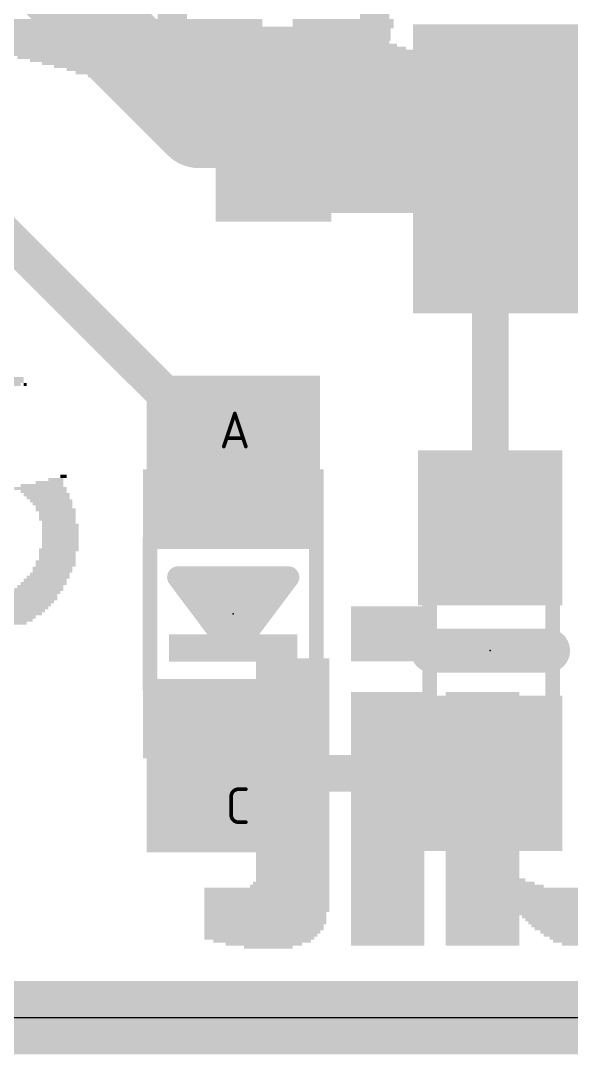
# Model space of a CAD drawing. Extents: x 0 to 53.3, y -0.3 to 28.3.
# Drawn here: x 34.34 to 38.15, y -0.25 to 6.9 of the extents above; entities that cross this region are included whole.
import ezdxf

# ---------------------------------------------------------------- set-up
doc = ezdxf.new("R2010")
doc.units = 0
for name, color, linetype in [('1', 12, 'CONTINUOUS'), ('16', 5, 'CONTINUOUS'), ('20', 4, 'CONTINUOUS'), ('201', 6, 'CONTINUOUS'), ('21', 40, 'CONTINUOUS'), ('23', 4, 'CONTINUOUS'), ('51', 253, 'CONTINUOUS')]:
    doc.layers.add(name, color=color, linetype=linetype)

# ---------------------------------------------------------------- blocks, each defined once
blk = doc.blocks.new('RECT')
blk.add_solid([(-0.5, -0.5), (0.5, -0.5), (-0.5, 0.5), (0.5, 0.5)])

msp = doc.modelspace()

# ---------------------------------------------------------------- linework, layer by layer
at = {"layer": '1'}
for points, const_width in [([(35.814, 3.844), (28.5835, 11.0746)], 0.254), ([(35.576, 6.1849), (33.528, 8.2329)], 0.6096), ([(36.0934, 6.1849), (35.576, 6.1849)], 0.6096), ([(36.4043, 5.874), (36.0934, 6.1849)], 0.6096), ([(37.846, 5.874), (36.4043, 5.874)], 0.6096), ([(38.809, 5.874), (37.846, 5.874)], 0.6096), ([(37.592, 5.62), (37.846, 5.874)], 0.254), ([(37.592, 3.39), (37.592, 5.62)], 0.254), ([(35.868, 1.69), (35.814, 1.744)], 0.254), ([(37.592, 1.69), (35.868, 1.69)], 0.254), ([(51.562, 0), (0.254, 0)], 0.508)]:
    msp.add_lwpolyline(points, dxfattribs=dict(at, const_width=const_width))
for points, const_width in [([(35.576, 6.3373, 1), (35.576, 6.0325)], 0.3048), ([(35.4682, 6.0771, 1), (35.6838, 6.2927)], 0.3048), ([(36.2012, 6.2927, 1), (35.9856, 6.0771)], 0.3048), ([(36.0934, 6.0325, 1), (36.0934, 6.3373)], 0.3048), ([(36.4043, 6.0264, 1), (36.4043, 5.7216)], 0.3048), ([(37.846, 6.0264, 1), (37.846, 5.7216)], 0.3048), ([(37.846, 5.7216, 1), (37.846, 6.0264)], 0.3048), ([(36.2965, 5.7662, 1), (36.5121, 5.9818)], 0.3048), ([(37.8909, 5.8291, 1), (37.8011, 5.9189)], 0.127), ([(37.6555, 5.62, 1), (37.5285, 5.62)], 0.127), ([(37.5471, 5.6649, 1), (37.6369, 5.5751)], 0.127), ([(35.7691, 3.7991, 1), (35.8589, 3.8889)], 0.127), ([(37.5285, 3.39, 1), (37.6555, 3.39)], 0.127), ([(35.8589, 1.7889, 1), (35.7691, 1.6991)], 0.127), ([(35.868, 1.7535, 1), (35.868, 1.6265)], 0.127), ([(35.8231, 1.6451, 1), (35.9129, 1.7349)], 0.127), ([(37.592, 1.6265, 1), (37.592, 1.7535)], 0.127)]:
    msp.add_lwpolyline(points, format="xyb", dxfattribs=dict(at, const_width=const_width))
at = {"layer": '16', "const_width": 0.508}
msp.add_lwpolyline([(51.562, 0), (0.254, 0)], dxfattribs=at)
at = {"layer": '20'}
msp.add_line((3.2, 0), (48.6, 0), dxfattribs=at)
at = {"layer": '21'}
for points, const_width in [([(35.3934, 6.4549), (35.3934, 8.4549)], 0.2032), ([(36.7934, 8.4549), (36.7934, 6.4549)], 0.2032), ([(36.195, 3.048), (35.433, 3.048)], 0.1524), ([(35.433, 3.048), (35.814, 2.54)], 0.1524), ([(35.814, 2.54), (36.195, 3.048)], 0.1524), ([(35.5473, 2.8956), (36.0807, 2.8956)], 0.1524), ([(35.6616, 2.7432), (35.9664, 2.7432)], 0.1524), ([(35.7759, 2.5908), (35.8521, 2.5908)], 0.1524), ([(37.992, 2.54), (37.192, 2.54)], 0.3048)]:
    msp.add_lwpolyline(points, dxfattribs=dict(at, const_width=const_width))
for points, const_width in [([(35.3426, 6.4549, 1), (35.4442, 6.4549)], 0.1016), ([(36.7426, 6.4549, 1), (36.8442, 6.4549)], 0.1016), ([(35.433, 3.0861, 1), (35.433, 3.0099)], 0.0762), ([(35.4635, 3.0709, 1), (35.4025, 3.0251)], 0.0762), ([(36.2255, 3.0251, 1), (36.1645, 3.0709)], 0.0762), ([(36.195, 3.0099, 1), (36.195, 3.0861)], 0.0762), ([(35.5473, 2.9337, 1), (35.5473, 2.8575)], 0.0762), ([(36.0807, 2.8575, 1), (36.0807, 2.9337)], 0.0762), ([(35.6616, 2.7813, 1), (35.6616, 2.7051)], 0.0762), ([(35.9664, 2.7051, 1), (35.9664, 2.7813)], 0.0762), ([(35.7759, 2.6289, 1), (35.7759, 2.5527)], 0.0762), ([(35.8521, 2.5527, 1), (35.8521, 2.6289)], 0.0762), ([(37.192, 2.6162, 1), (37.192, 2.4638)], 0.1524), ([(37.992, 2.4638, 1), (37.992, 2.6162)], 0.1524), ([(35.7835, 2.5629, 1), (35.8445, 2.5171)], 0.0762), ([(35.7835, 2.5171, 1), (35.8445, 2.5629)], 0.0762)]:
    msp.add_lwpolyline(points, format="xyb", dxfattribs=dict(at, const_width=const_width))
at = {"layer": '23'}
for p in [(35.814, 2.794), (37.592, 2.54)]:
    msp.add_point(p, dxfattribs=at)
at = {"layer": '51'}
for points, const_width in [([(36.7934, 6.4549), (35.3934, 6.4549)], 0.2032), ([(37.259, 5.274), (37.259, 6.474)], 0.2), ([(38.859, 6.474), (37.259, 6.474)], 0.2), ([(38.859, 5.274), (37.259, 5.274)], 0.2), ([(35.7489, 3.9527), (35.8251, 4.1813)], 0.0254), ([(35.8251, 4.1813), (35.9013, 3.9527)], 0.0254), ([(35.8822, 4.0099), (35.7679, 4.0099)], 0.0254), ([(35.239, 2.269), (35.239, 3.319)], 0.1016), ([(36.389, 3.294), (36.389, 1.869)], 0.1016), ([(37.173, 2.896), (37.173, 2.184)], 0.1016), ([(38.024, 2.896), (38.024, 2.184)], 0.1016), ([(35.8505, 1.5813), (35.9013, 1.5813)], 0.0254), ([(35.7997, 1.4035), (35.7997, 1.5305)], 0.0254), ([(35.9013, 1.3527), (35.8505, 1.3527)], 0.0254)]:
    msp.add_lwpolyline(points, dxfattribs=dict(at, const_width=const_width))
for points, const_width in [([(35.3934, 6.5057, 1), (35.3934, 6.4041)], 0.1016), ([(36.7934, 6.4041, 1), (36.7934, 6.5057)], 0.1016), ([(37.309, 6.474, 1), (37.209, 6.474)], 0.1), ([(37.259, 6.524, 1), (37.259, 6.424)], 0.1), ([(37.259, 5.324, 1), (37.259, 5.224)], 0.1), ([(37.209, 5.274, 1), (37.309, 5.274)], 0.1), ([(35.8311, 4.1833, 1), (35.8191, 4.1793)], 0.0127), ([(35.8311, 4.1793, 1), (35.8191, 4.1833)], 0.0127), ([(35.7679, 4.0162, 1), (35.7679, 4.0035)], 0.0127), ([(35.8822, 4.0035, 1), (35.8822, 4.0162)], 0.0127), ([(35.7429, 3.9547, 1), (35.7549, 3.9507)], 0.0127), ([(35.8953, 3.9507, 1), (35.9073, 3.9547)], 0.0127), ([(35.464, 3.719, 0.8571), (36.164, 3.719)], 0.1016), ([(35.4891, 3.7229, 1), (35.4389, 3.7151)], 0.0508), ([(36.1891, 3.7151, 1), (36.1389, 3.7229)], 0.0508), ([(35.2644, 3.319, 1), (35.2136, 3.319)], 0.0508), ([(36.4144, 3.294, 1), (36.3636, 3.294)], 0.0508), ([(37.1984, 2.896, 1), (37.1476, 2.896)], 0.0508), ([(38.0494, 2.896, 1), (37.9986, 2.896)], 0.0508), ([(35.2136, 2.269, 1), (35.2644, 2.269)], 0.0508), ([(36.164, 1.869, 0.8571), (35.464, 1.869)], 0.1016), ([(37.1476, 2.184, 1), (37.1984, 2.184)], 0.0508), ([(37.9986, 2.184, 1), (38.0494, 2.184)], 0.0508), ([(36.264, 1.841, 1), (36.264, 2.047, 1), (36.264, 1.841)], 0.0762), ([(35.4389, 1.8729, 1), (35.4891, 1.8651)], 0.0508), ([(36.1389, 1.8651, 1), (36.1891, 1.8729)], 0.0508), ([(36.3636, 1.869, 1), (36.4144, 1.869)], 0.0508), ([(35.8505, 1.5813, 0.4142), (35.7997, 1.5305)], 0.0254), ([(35.8505, 1.5877, 1), (35.8505, 1.575)], 0.0127), ([(35.8505, 1.575, 1), (35.8505, 1.5877)], 0.0127), ([(35.9013, 1.575, 1), (35.9013, 1.5877)], 0.0127), ([(35.806, 1.5305, 1), (35.7934, 1.5305)], 0.0127), ([(35.7934, 1.5305, 1), (35.806, 1.5305)], 0.0127), ([(35.7997, 1.4035, 0.4142), (35.8505, 1.3527)], 0.0254), ([(35.806, 1.4035, 1), (35.7934, 1.4035)], 0.0127), ([(35.7934, 1.4035, 1), (35.806, 1.4035)], 0.0127), ([(35.8505, 1.3591, 1), (35.8505, 1.3463)], 0.0127), ([(35.8505, 1.3463, 1), (35.8505, 1.3591)], 0.0127), ([(35.9013, 1.3463, 1), (35.9013, 1.3591)], 0.0127)]:
    msp.add_lwpolyline(points, format="xyb", dxfattribs=dict(at, const_width=const_width))

# ---------------------------------------------------------------- block references
at = {"layer": '1', "xscale": 3.5, "yscale": 2}
msp.add_blockref('RECT', (38.809, 5.874), dxfattribs=at)
at = {"layer": '1'}
for p, xscale, yscale, rotation in [((36.0934, 6.1849), 1.35, 0.8, 270), ((35.814, 3.844), 1.2, 1.2, 180), ((35.814, 1.744), 1.2, 1.2, 180)]:
    msp.add_blockref('RECT', p, dxfattribs=dict(at, xscale=xscale, yscale=yscale, rotation=rotation))
at = {"layer": '1', "xscale": 1.075, "rotation": 270}
for p in [(37.592, 3.39), (37.592, 1.69)]:
    msp.add_blockref('RECT', p, dxfattribs=at)
at = {"layer": '201', "rotation": 180}
for p, xscale, yscale in [((34.8615, 6.9003), 2.3063, 0.0211), ((34.8717, 6.8792), 2.286, 0.0211), ((34.8818, 6.858), 2.2657, 0.0213), ((36.5747, 6.9003), 0.6985, 0.0211), ((36.5747, 6.8792), 0.6985, 0.0211), ((36.5747, 6.858), 0.6985, 0.0213), ((34.8831, 6.8368), 2.2225, 0.0211), ((34.8933, 6.8157), 2.2022, 0.0211), ((34.9148, 6.7945), 2.159, 0.0213), ((36.5544, 6.7945), 0.6985, 0.0213), ((36.5646, 6.8368), 0.6782, 0.0211), ((36.5646, 6.8157), 0.6782, 0.0211), ((34.9237, 6.7733), 2.0955, 0.0211), ((34.9453, 6.7522), 2.0523, 0.0211), ((34.9872, 6.731), 1.9685, 0.0213), ((36.5544, 6.7733), 0.6985, 0.0211), ((36.5443, 6.7522), 0.6782, 0.0211), ((36.576, 6.731), 0.7417, 0.0213), ((35.0203, 6.7098), 1.8618, 0.0211), ((35.0622, 6.6887), 1.778, 0.0211), ((35.0939, 6.6675), 1.6739, 0.0213), ((35.1257, 6.6463), 1.6104, 0.0211), ((36.6395, 6.6887), 0.8687, 0.0211), ((36.6078, 6.7098), 0.8052, 0.0211), ((36.6713, 6.6675), 0.9322, 0.0213), ((36.7132, 6.6463), 1.016, 0.0211), ((35.1574, 6.6252), 1.5011, 0.0211), ((35.1993, 6.604), 1.4173, 0.0213), ((35.2311, 6.5828), 1.3132, 0.0211), ((36.8084, 6.5828), 1.2065, 0.0211), ((36.7449, 6.6252), 1.0795, 0.0211), ((36.7767, 6.604), 1.143, 0.0213), ((35.2641, 6.5617), 1.2065, 0.0211), ((35.2844, 6.5405), 1.1201, 0.0213), ((35.3162, 6.5193), 1.016, 0.0211), ((36.8719, 6.5405), 1.3335, 0.0213), ((36.8402, 6.5617), 1.27, 0.0211), ((36.9138, 6.5193), 1.4173, 0.0211), ((35.3479, 6.4982), 0.9119, 0.0211), ((35.3682, 6.477), 0.8255, 0.0213), ((35.4013, 6.4558), 0.7188, 0.0211), ((35.433, 6.4347), 0.6147, 0.0211), ((36.9773, 6.477), 1.5443, 0.0213), ((36.9456, 6.4982), 1.4808, 0.0211), ((37.0192, 6.4558), 1.5875, 0.0211), ((37.051, 6.4347), 1.651, 0.0211), ((38.5229, 6.4558), 0.7391, 0.0211), ((35.4432, 6.4135), 0.508, 0.0213), ((35.4648, 6.3923), 0.3785, 0.0211), ((35.4635, 6.3712), 0.254, 0.0211), ((37.0827, 6.4135), 1.7145, 0.0213), ((37.1145, 6.3923), 1.778, 0.0211), ((37.1577, 6.3712), 1.8186, 0.0211), ((38.5013, 6.3712), 0.7417, 0.0211), ((37.5501, 6.35), 2.6035, 0.0213), ((37.5501, 6.3288), 2.6035, 0.0211), ((37.5603, 6.3077), 2.5832, 0.0211), ((37.5603, 6.2865), 2.5832, 0.0213), ((37.559, 6.2653), 2.54, 0.0211), ((37.559, 6.2442), 2.54, 0.0211), ((37.5704, 6.223), 2.5171, 0.0213), ((37.5806, 6.2018), 2.4968, 0.0211), ((37.5907, 6.1807), 2.4765, 0.0211), ((37.5806, 6.1595), 2.4562, 0.0213), ((37.592, 6.1383), 2.4333, 0.0211), ((37.6022, 6.1172), 2.413, 0.0211), ((37.6123, 6.096), 2.3927, 0.0213), ((37.6238, 6.0748), 2.3292, 0.0211), ((37.6339, 6.0537), 2.3089, 0.0211), ((37.6555, 6.0325), 2.2657, 0.0213), ((37.6771, 6.0113), 2.2225, 0.0211), ((37.6974, 5.9902), 2.1361, 0.0211), ((37.7292, 5.969), 2.0726, 0.0213), ((37.7609, 5.9478), 2.0091, 0.0211), ((37.7825, 5.9267), 1.9253, 0.0211), ((37.8143, 5.9055), 1.8618, 0.0213), ((37.846, 5.8843), 1.7983, 0.0211), ((37.8676, 5.8632), 1.7145, 0.0211), ((37.9095, 5.842), 1.6307, 0.0213), ((37.9311, 5.8208), 1.5469, 0.0211), ((37.9628, 5.7997), 1.4834, 0.0211), ((37.9832, 5.7785), 1.397, 0.0213), ((38.0149, 5.7573), 1.3335, 0.0211), ((38.0365, 5.7362), 1.2497, 0.0211), ((38.0568, 5.715), 1.1633, 0.0213), ((38.0886, 5.6938), 1.0998, 0.0211), ((38.1102, 5.6727), 1.016, 0.0211), ((38.1318, 5.6515), 0.9322, 0.0213), ((38.1533, 5.6303), 0.8484, 0.0211), ((38.1737, 5.6092), 0.762, 0.0211), ((38.1737, 5.588), 0.6756, 0.0213), ((38.1953, 5.5668), 0.5918, 0.0211), ((38.2067, 5.5457), 0.4877, 0.0211), ((38.2168, 5.5245), 0.381, 0.0213), ((38.2168, 5.5033), 0.254, 0.0211), ((33.528, 4.4238), 1.6713, 0.0211), ((33.5382, 4.4027), 1.651, 0.0211), ((33.5382, 4.3815), 1.6104, 0.0213), ((34.3738, 4.3815), 0.0203, 0.0213), ((34.5859, 3.7253), 0.1041, 0.0211), ((34.6393, 3.7465), 0.0432, 0.0213), ((34.4805, 3.6618), 0.3607, 0.0211), ((34.4907, 3.683), 0.2946, 0.0213), ((34.5021, 3.6407), 0.3175, 0.0211), ((34.5427, 3.7042), 0.1905, 0.0211), ((34.5224, 3.6195), 0.3175, 0.0213), ((34.5326, 3.5983), 0.2972, 0.0211), ((34.5542, 3.5772), 0.2946, 0.0211), ((34.5643, 3.556), 0.2743, 0.0213), ((34.5745, 3.5348), 0.254, 0.0211), ((34.5859, 3.5137), 0.2769, 0.0211), ((34.5973, 3.4925), 0.254, 0.0213), ((34.5973, 3.4713), 0.254, 0.0211), ((34.5973, 3.4502), 0.254, 0.0211), ((34.6075, 3.429), 0.2337, 0.0213), ((34.6177, 3.4078), 0.254, 0.0211), ((34.6177, 3.3867), 0.254, 0.0211), ((34.6177, 3.3655), 0.254, 0.0213), ((34.6177, 3.3443), 0.254, 0.0211), ((34.6177, 3.3232), 0.254, 0.0211), ((34.6177, 3.302), 0.254, 0.0213), ((34.6177, 3.2808), 0.254, 0.0211), ((34.5973, 3.2173), 0.254, 0.0211), ((34.6075, 3.2385), 0.2743, 0.0213), ((34.6177, 3.2597), 0.254, 0.0211), ((34.5859, 3.1538), 0.2769, 0.0211), ((34.5973, 3.1962), 0.254, 0.0211), ((34.5973, 3.175), 0.254, 0.0213), ((34.544, 3.0692), 0.2743, 0.0211), ((34.5643, 3.1115), 0.2743, 0.0213), ((34.5643, 3.0903), 0.2743, 0.0211), ((34.5859, 3.1327), 0.2769, 0.0211), ((34.5021, 3.0057), 0.3175, 0.0211), ((34.5123, 3.0268), 0.2972, 0.0211), ((34.5326, 3.048), 0.2972, 0.0213), ((34.4373, 2.9422), 0.3607, 0.0211), ((34.4691, 2.9633), 0.3378, 0.0211), ((34.4792, 2.9845), 0.3175, 0.0213), ((34.0144, 2.8575), 1.0795, 0.0213), ((34.3205, 2.8787), 0.508, 0.0211), ((34.3852, 2.8998), 0.4242, 0.0211), ((34.4068, 2.921), 0.381, 0.0213), ((34.0144, 2.8363), 1.0389, 0.0211), ((34.0144, 2.8152), 0.9931, 0.0211), ((34.0144, 2.794), 0.9525, 0.0213), ((36.8833, 2.8363), 0.508, 0.0211), ((36.8833, 2.8152), 0.508, 0.0211), ((36.8833, 2.794), 0.508, 0.0213), ((34.0042, 2.7728), 0.8865, 0.0211), ((34.0144, 2.7517), 0.8255, 0.0211), ((34.003, 2.7305), 0.762, 0.0213), ((36.8833, 2.7728), 0.508, 0.0211), ((36.8833, 2.7517), 0.508, 0.0211), ((36.8833, 2.7305), 0.508, 0.0213), ((36.8833, 2.7093), 0.508, 0.0211), ((36.8833, 2.6882), 0.508, 0.0211), ((36.8833, 2.667), 0.508, 0.0213), ((36.8833, 2.6458), 0.508, 0.0211), ((36.8833, 2.6247), 0.508, 0.0211), ((36.8833, 2.6035), 0.508, 0.0213), ((36.8833, 2.5823), 0.508, 0.0211), ((36.8833, 2.5612), 0.508, 0.0211), ((36.8833, 2.54), 0.508, 0.0213), ((36.8833, 2.5188), 0.508, 0.0211), ((36.8833, 2.4977), 0.508, 0.0211), ((36.2255, 2.4765), 0.508, 0.0213), ((36.2255, 2.4553), 0.508, 0.0211), ((36.2255, 2.4342), 0.508, 0.0211), ((36.8833, 2.4765), 0.508, 0.0213), ((36.2255, 2.413), 0.508, 0.0213), ((36.2255, 2.3918), 0.508, 0.0211), ((36.2255, 2.3707), 0.508, 0.0211), ((36.2255, 2.3495), 0.508, 0.0213), ((36.2255, 2.3283), 0.508, 0.0211), ((36.2255, 2.3072), 0.508, 0.0211), ((36.2255, 2.286), 0.508, 0.0213), ((36.0464, 2.2437), 0.8661, 0.0211), ((36.0464, 2.2225), 0.8661, 0.0213), ((36.2255, 2.2648), 0.508, 0.0211), ((36.8833, 2.2437), 0.508, 0.0211), ((36.8833, 2.2225), 0.508, 0.0213), ((37.5387, 2.2437), 0.508, 0.0211), ((37.5387, 2.2225), 0.508, 0.0213), ((36.0464, 2.2013), 0.8661, 0.0211), ((36.0464, 2.1802), 0.8661, 0.0211), ((36.0464, 2.159), 0.8661, 0.0213), ((36.0464, 2.1378), 0.8661, 0.0211), ((36.8833, 2.2013), 0.508, 0.0211), ((36.8833, 2.1802), 0.508, 0.0211), ((36.8833, 2.159), 0.508, 0.0213), ((36.8833, 2.1378), 0.508, 0.0211), ((37.5387, 2.2013), 0.508, 0.0211), ((37.5387, 2.1802), 0.508, 0.0211), ((37.5387, 2.159), 0.508, 0.0213), ((37.5387, 2.1378), 0.508, 0.0211), ((36.0464, 2.1167), 0.8661, 0.0211), ((36.0464, 2.0955), 0.8661, 0.0213), ((36.0464, 2.0743), 0.8661, 0.0211), ((36.8833, 2.1167), 0.508, 0.0211), ((36.8833, 2.0955), 0.508, 0.0213), ((36.8833, 2.0743), 0.508, 0.0211), ((37.5387, 2.1167), 0.508, 0.0211), ((37.5387, 2.0955), 0.508, 0.0213), ((37.5387, 2.0743), 0.508, 0.0211), ((36.0464, 2.0532), 0.8661, 0.0211), ((36.0464, 2.032), 0.8661, 0.0213), ((36.0464, 2.0108), 0.8661, 0.0211), ((36.8833, 2.0532), 0.508, 0.0211), ((36.8833, 2.032), 0.508, 0.0213), ((36.8833, 2.0108), 0.508, 0.0211), ((37.5387, 2.0532), 0.508, 0.0211), ((37.5387, 2.032), 0.508, 0.0213), ((37.5387, 2.0108), 0.508, 0.0211), ((36.0464, 1.9897), 0.8661, 0.0211), ((36.0464, 1.9685), 0.8661, 0.0213), ((36.0464, 1.9473), 0.8661, 0.0211), ((36.0464, 1.9262), 0.8661, 0.0211), ((36.8833, 1.9897), 0.508, 0.0211), ((36.8833, 1.9685), 0.508, 0.0213), ((36.8833, 1.9473), 0.508, 0.0211), ((36.8833, 1.9262), 0.508, 0.0211), ((37.5387, 1.9897), 0.508, 0.0211), ((37.5387, 1.9685), 0.508, 0.0213), ((37.5387, 1.9473), 0.508, 0.0211), ((37.5387, 1.9262), 0.508, 0.0211), ((36.0464, 1.905), 0.8661, 0.0213), ((36.0464, 1.8838), 0.8661, 0.0211), ((36.0464, 1.8627), 0.8661, 0.0211), ((36.8833, 1.905), 0.508, 0.0213), ((36.8833, 1.8838), 0.508, 0.0211), ((36.8833, 1.8627), 0.508, 0.0211), ((37.5387, 1.905), 0.508, 0.0213), ((37.5387, 1.8838), 0.508, 0.0211), ((37.5387, 1.8627), 0.508, 0.0211), ((36.2255, 1.8415), 0.508, 0.0213), ((36.2255, 1.8203), 0.508, 0.0211), ((36.2255, 1.7992), 0.508, 0.0211), ((36.2255, 1.778), 0.508, 0.0213), ((36.8833, 1.8415), 0.508, 0.0213), ((36.8833, 1.8203), 0.508, 0.0211), ((36.8833, 1.7992), 0.508, 0.0211), ((36.8833, 1.778), 0.508, 0.0213), ((37.5387, 1.8415), 0.508, 0.0213), ((37.5387, 1.8203), 0.508, 0.0211), ((37.5387, 1.7992), 0.508, 0.0211), ((37.5387, 1.778), 0.508, 0.0213), ((36.2255, 1.7568), 0.508, 0.0211), ((36.2255, 1.7357), 0.508, 0.0211), ((36.2255, 1.7145), 0.508, 0.0213), ((36.8833, 1.7568), 0.508, 0.0211), ((36.8833, 1.7357), 0.508, 0.0211), ((36.8833, 1.7145), 0.508, 0.0213), ((37.5387, 1.7568), 0.508, 0.0211), ((37.5387, 1.7357), 0.508, 0.0211), ((37.5387, 1.7145), 0.508, 0.0213), ((36.2255, 1.6933), 0.508, 0.0211), ((36.2255, 1.6722), 0.508, 0.0211), ((36.2255, 1.651), 0.508, 0.0213), ((36.8833, 1.6933), 0.508, 0.0211), ((36.8833, 1.6722), 0.508, 0.0211), ((36.8833, 1.651), 0.508, 0.0213), ((37.5387, 1.6933), 0.508, 0.0211), ((37.5387, 1.6722), 0.508, 0.0211), ((37.5387, 1.651), 0.508, 0.0213), ((36.2255, 1.6298), 0.508, 0.0211), ((36.2255, 1.6087), 0.508, 0.0211), ((36.2255, 1.5875), 0.508, 0.0213), ((36.2255, 1.5663), 0.508, 0.0211), ((36.8833, 1.6298), 0.508, 0.0211), ((36.8833, 1.6087), 0.508, 0.0211), ((36.8833, 1.5875), 0.508, 0.0213), ((36.8833, 1.5663), 0.508, 0.0211), ((37.5387, 1.6298), 0.508, 0.0211), ((37.5387, 1.6087), 0.508, 0.0211), ((37.5387, 1.5875), 0.508, 0.0213), ((37.5387, 1.5663), 0.508, 0.0211), ((36.2255, 1.5452), 0.508, 0.0211), ((36.2255, 1.524), 0.508, 0.0213), ((36.2255, 1.5028), 0.508, 0.0211), ((36.8833, 1.5452), 0.508, 0.0211), ((36.8833, 1.524), 0.508, 0.0213), ((36.8833, 1.5028), 0.508, 0.0211), ((37.5387, 1.5452), 0.508, 0.0211), ((37.5387, 1.524), 0.508, 0.0213), ((37.5387, 1.5028), 0.508, 0.0211), ((36.2255, 1.4817), 0.508, 0.0211), ((36.2255, 1.4605), 0.508, 0.0213), ((36.2255, 1.4393), 0.508, 0.0211), ((36.8833, 1.4817), 0.508, 0.0211), ((36.8833, 1.4605), 0.508, 0.0213), ((36.8833, 1.4393), 0.508, 0.0211), ((37.5387, 1.4817), 0.508, 0.0211), ((37.5387, 1.4605), 0.508, 0.0213), ((37.5387, 1.4393), 0.508, 0.0211), ((36.2255, 1.4182), 0.508, 0.0211), ((36.2255, 1.397), 0.508, 0.0213), ((36.2255, 1.3758), 0.508, 0.0211), ((36.2255, 1.3547), 0.508, 0.0211), ((36.8833, 1.4182), 0.508, 0.0211), ((36.8833, 1.397), 0.508, 0.0213), ((36.8833, 1.3758), 0.508, 0.0211), ((36.8833, 1.3547), 0.508, 0.0211), ((37.5387, 1.4182), 0.508, 0.0211), ((37.5387, 1.397), 0.508, 0.0213), ((37.5387, 1.3758), 0.508, 0.0211), ((37.5387, 1.3547), 0.508, 0.0211), ((36.2255, 1.3335), 0.508, 0.0213), ((36.2255, 1.3123), 0.508, 0.0211), ((36.2255, 1.2912), 0.508, 0.0211), ((36.8833, 1.3335), 0.508, 0.0213), ((36.8833, 1.3123), 0.508, 0.0211), ((36.8833, 1.2912), 0.508, 0.0211), ((37.5387, 1.3335), 0.508, 0.0213), ((37.5387, 1.3123), 0.508, 0.0211), ((37.5387, 1.2912), 0.508, 0.0211), ((36.2255, 1.27), 0.508, 0.0213), ((36.2255, 1.2488), 0.508, 0.0211), ((36.2255, 1.2277), 0.508, 0.0211), ((36.2255, 1.2065), 0.508, 0.0213), ((36.8833, 1.27), 0.508, 0.0213), ((36.8833, 1.2488), 0.508, 0.0211), ((36.8833, 1.2277), 0.508, 0.0211), ((36.8833, 1.2065), 0.508, 0.0213), ((37.5387, 1.27), 0.508, 0.0213), ((37.5387, 1.2488), 0.508, 0.0211), ((37.5387, 1.2277), 0.508, 0.0211), ((37.5387, 1.2065), 0.508, 0.0213), ((36.2255, 1.1853), 0.508, 0.0211), ((36.2255, 1.1642), 0.508, 0.0211), ((36.2255, 1.143), 0.508, 0.0213), ((36.8833, 1.1853), 0.508, 0.0211), ((36.8833, 1.1642), 0.508, 0.0211), ((36.8833, 1.143), 0.508, 0.0213), ((37.5387, 1.1853), 0.508, 0.0211), ((37.5387, 1.1642), 0.508, 0.0211), ((37.5387, 1.143), 0.508, 0.0213), ((36.2255, 1.1218), 0.508, 0.0211), ((36.2255, 1.1007), 0.508, 0.0211), ((36.2255, 1.0795), 0.508, 0.0213), ((36.8833, 1.1218), 0.508, 0.0211), ((36.8833, 1.1007), 0.508, 0.0211), ((36.8833, 1.0795), 0.508, 0.0213), ((37.5387, 1.1218), 0.508, 0.0211), ((37.5387, 1.1007), 0.508, 0.0211), ((37.5387, 1.0795), 0.508, 0.0213), ((36.2255, 1.0583), 0.508, 0.0211), ((36.2255, 1.0372), 0.508, 0.0211), ((36.2255, 1.016), 0.508, 0.0213), ((36.2255, 0.9948), 0.508, 0.0211), ((36.8833, 1.0583), 0.508, 0.0211), ((36.8833, 1.0372), 0.508, 0.0211), ((36.8833, 1.016), 0.508, 0.0213), ((36.8833, 0.9948), 0.508, 0.0211), ((37.5387, 1.0583), 0.508, 0.0211), ((37.5387, 1.0372), 0.508, 0.0211), ((37.5387, 1.016), 0.508, 0.0213), ((37.5387, 0.9948), 0.508, 0.0211), ((36.2153, 0.9313), 0.5283, 0.0211), ((36.2255, 0.9737), 0.508, 0.0211), ((36.2255, 0.9525), 0.508, 0.0213), ((36.8833, 0.9737), 0.508, 0.0211), ((36.8833, 0.9525), 0.508, 0.0213), ((36.8833, 0.9313), 0.508, 0.0211), ((37.592, 0.9313), 0.6147, 0.0211), ((37.5387, 0.9737), 0.508, 0.0211), ((37.5603, 0.9525), 0.5512, 0.0213), ((36.0464, 0.889), 0.8661, 0.0213), ((36.0464, 0.8678), 0.8661, 0.0211), ((36.2052, 0.9102), 0.5486, 0.0211), ((36.8833, 0.9102), 0.508, 0.0211), ((36.8833, 0.889), 0.508, 0.0213), ((36.8833, 0.8678), 0.508, 0.0211), ((38.0784, 0.889), 1.5875, 0.0213), ((38.0784, 0.8678), 1.5875, 0.0211), ((37.6238, 0.9102), 0.6782, 0.0211), ((36.0464, 0.8467), 0.8661, 0.0211), ((36.0464, 0.8255), 0.8661, 0.0213), ((36.0464, 0.8043), 0.8661, 0.0211), ((36.0464, 0.7832), 0.8661, 0.0211), ((36.8833, 0.8467), 0.508, 0.0211), ((36.8833, 0.8255), 0.508, 0.0213), ((36.8833, 0.8043), 0.508, 0.0211), ((36.8833, 0.7832), 0.508, 0.0211), ((38.0784, 0.8467), 1.5875, 0.0211), ((38.0784, 0.8255), 1.5875, 0.0213), ((38.0784, 0.8043), 1.5875, 0.0211), ((38.0784, 0.7832), 1.5875, 0.0211), ((36.0464, 0.762), 0.8661, 0.0213), ((36.0464, 0.7408), 0.8661, 0.0211), ((36.0363, 0.7197), 0.8458, 0.0211), ((36.8833, 0.762), 0.508, 0.0213), ((36.8833, 0.7408), 0.508, 0.0211), ((36.8833, 0.7197), 0.508, 0.0211), ((38.0784, 0.762), 1.5875, 0.0213), ((38.0682, 0.7408), 1.5672, 0.0211), ((38.0682, 0.7197), 1.5672, 0.0211), ((36.0261, 0.635), 0.8255, 0.0213), ((36.0363, 0.6985), 0.8458, 0.0213), ((36.0363, 0.6773), 0.8458, 0.0211), ((36.0363, 0.6562), 0.8458, 0.0211), ((36.8833, 0.6985), 0.508, 0.0213), ((36.8833, 0.6773), 0.508, 0.0211), ((36.8833, 0.6562), 0.508, 0.0211), ((36.8833, 0.635), 0.508, 0.0213), ((37.5387, 0.6985), 0.508, 0.0213), ((37.5387, 0.6773), 0.508, 0.0211), ((37.5387, 0.6562), 0.508, 0.0211), ((37.5387, 0.635), 0.508, 0.0213), ((38.3324, 0.6985), 1.0389, 0.0213), ((38.3324, 0.6773), 0.9931, 0.0211), ((38.3426, 0.6562), 0.9728, 0.0211), ((38.3426, 0.635), 0.9322, 0.0213), ((36.0261, 0.6138), 0.8255, 0.0211), ((36.0045, 0.5715), 0.7823, 0.0213), ((36.0147, 0.5927), 0.8026, 0.0211), ((36.8833, 0.6138), 0.508, 0.0211), ((36.8833, 0.5927), 0.508, 0.0211), ((36.8833, 0.5715), 0.508, 0.0213), ((37.5387, 0.6138), 0.508, 0.0211), ((37.5387, 0.5927), 0.508, 0.0211), ((37.5387, 0.5715), 0.508, 0.0213), ((38.354, 0.6138), 0.9093, 0.0211), ((38.3642, 0.5927), 0.8484, 0.0211), ((38.3642, 0.5715), 0.8026, 0.0213), ((35.9943, 0.5503), 0.762, 0.0211), ((36.0147, 0.5292), 0.6756, 0.0211), ((36.0248, 0.508), 0.5283, 0.0213), ((36.8833, 0.5503), 0.508, 0.0211), ((36.8833, 0.5292), 0.508, 0.0211), ((36.8833, 0.508), 0.508, 0.0213), ((37.5387, 0.5503), 0.508, 0.0211), ((37.5387, 0.5292), 0.508, 0.0211), ((37.5387, 0.508), 0.508, 0.0213), ((38.3642, 0.5503), 0.7214, 0.0211), ((38.3654, 0.5292), 0.6782, 0.0211), ((38.3642, 0.508), 0.5486, 0.0213), ((36.0566, 0.4868), 0.3378, 0.0211)]:
    msp.add_blockref('RECT', p, dxfattribs=dict(at, xscale=xscale, yscale=yscale))
at = {"layer": '21', "xscale": 0.889, "yscale": 0.1905, "rotation": 180}
msp.add_blockref('RECT', (35.814, 2.5583), dxfattribs=at)
at = {"layer": '51'}
for p, xscale, yscale, rotation in [((35.3515, 3.544), 0.325, 0.5, 180), ((36.2765, 3.544), 0.325, 0.5, 180), ((35.564, 3.419), 0.15, 0.25, 180), ((36.064, 3.419), 0.15, 0.25, 180), ((35.814, 3.3815), 0.4, 0.175, 180), ((37.5971, 3.1282), 0.5001, 0.95, 270), ((35.3515, 2.044), 0.325, 0.5, 180), ((35.564, 2.169), 0.15, 0.25, 180), ((35.814, 2.2065), 0.4, 0.175, 180), ((36.064, 2.169), 0.15, 0.25, 180), ((36.264, 2.163), 0.3, 0.262, 180), ((37.5971, 1.9598), 0.5001, 0.95, 270), ((36.2765, 1.8315), 0.325, 0.075, 180)]:
    msp.add_blockref('RECT', p, dxfattribs=dict(at, xscale=xscale, yscale=yscale, rotation=rotation))

doc.saveas('drawing.dxf')
